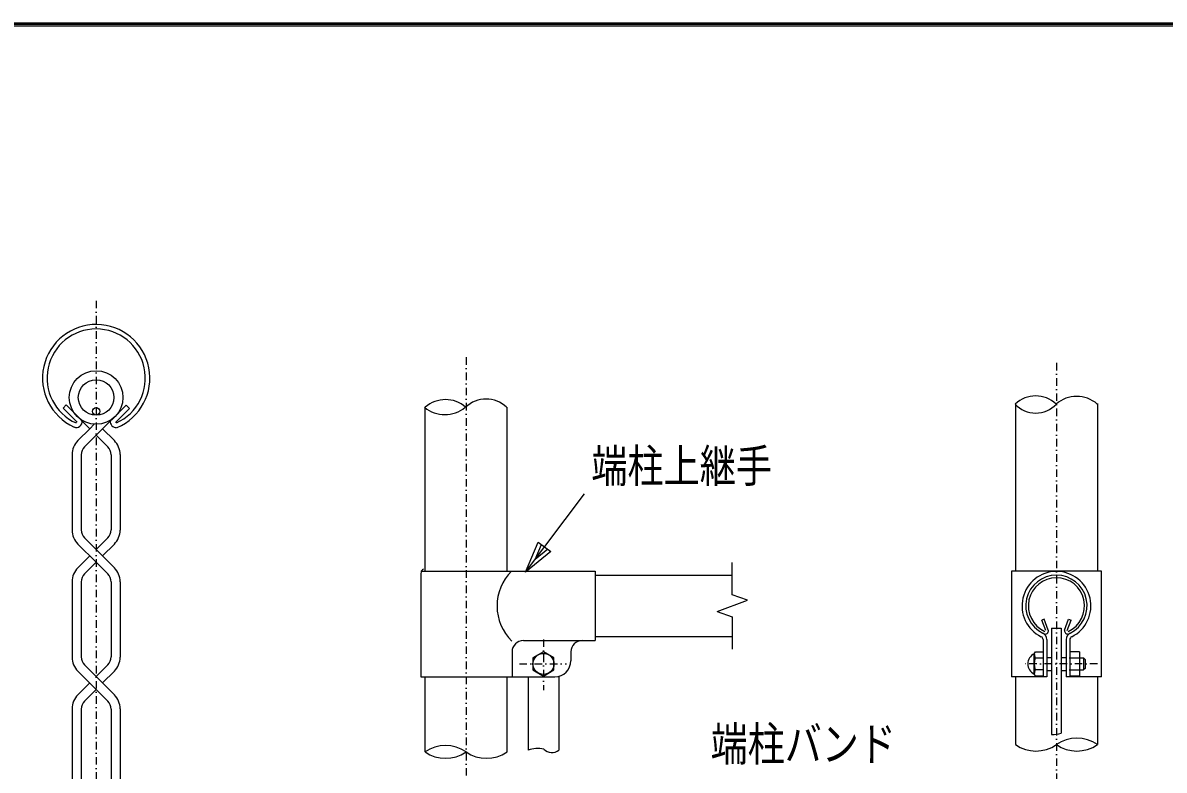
# Model space of a CAD drawing. Units: millimetres, scale not verified. Extents: x -4425 to 4425, y -3150 to 3150.
# Drawn here: x 725 to 2241, y 1933 to 2925 of the extents above; entities that cross this region are included whole.
import ezdxf
from ezdxf.enums import TextEntityAlignment as Align

# ---------------------------------------------------------------- set-up
doc = ezdxf.new("R2010")
doc.units = ezdxf.units.MM
doc.header["$LTSCALE"] = 20
doc.linetypes.add('USER1', pattern=[1.01, 0.5, -0.25, 0.01, -0.25])
for name, color, linetype, lineweight in [('0-2_1', 7, 'Continuous', 25), ('0-3_0', 7, 'Continuous', 25), ('0-E_WAKU', 7, 'Continuous', 25)]:
    doc.layers.add(name, color=color, linetype=linetype, lineweight=lineweight)
doc.styles.add('ＭＳ ゴシック', font='')
doc.styles.get('ＭＳ ゴシック').set_extended_font_data('MS Gothic')

# ---------------------------------------------------------------- blocks, each defined once
blk = doc.blocks.new('C41')
at = {"layer": '0-2_1', "color": 4}
blk.add_line((113611.4, 113258.7), (115174.5, 115340.6), dxfattribs=at)
blk.add_lwpolyline([(114283.6, 113804.4), (113611.4, 113258.7), (113947.8, 114056.6)], close=True, dxfattribs=at)
blk.add_lwpolyline([(114199.7, 113867.4), (113863.5, 113594.6), (114031.7, 113993.5)], dxfattribs=at)

msp = doc.modelspace()

# ---------------------------------------------------------------- linework, layer by layer
at = {"layer": '0-2_1', "color": 4, "linetype": 'USER1'}
for p, q in [((822.68, 2555.98), (822.68, 1026.59)), ((1313.79, 2480.81), (1313.79, 1103.75)), ((2097.74, 2473.36), (2097.74, 1100.37)), ((1416.64, 2106.24), (1416.64, 2038.98)), ((1416.64, 2106.24), (1416.64, 2038.98)), ((1384.67, 2073.68), (1447.29, 2073.68)), ((1384.67, 2073.68), (1447.29, 2073.68)), ((2152.26, 2073.68), (2051.26, 2073.68)), ((2152.26, 2073.68), (2051.26, 2073.68))]:
    msp.add_line(p, q, dxfattribs=at)
at = {"layer": '0-2_1'}
for p, q in [((782.97, 2417.61), (778.73, 2413.37)), ((782.97, 2417.61), (778.73, 2413.37)), ((797.33, 2394.78), (778.73, 2413.37)), ((797.33, 2394.78), (778.73, 2413.37)), ((802.18, 2398.41), (782.97, 2417.61)), ((802.18, 2398.41), (782.97, 2417.61)), ((843.45, 2398.01), (862.65, 2417.21)), ((843.45, 2398.01), (862.65, 2417.21)), ((848.3, 2394.37), (866.89, 2412.97)), ((848.3, 2394.37), (866.89, 2412.97)), ((862.65, 2417.21), (866.89, 2412.97)), ((862.65, 2417.21), (866.89, 2412.97)), ((1259.36, 2196.9), (1259.36, 2414.78)), ((1368.21, 2196.9), (1368.21, 2414.78)), ((2043.31, 2419.33), (2043.31, 2196.9)), ((2152.16, 2419.33), (2152.16, 2196.9)), ((814.2, 2385.89), (801.76, 2398.33)), ((798.5, 2370.19), (814.2, 2385.89)), ((814.2, 2385.89), (820.23, 2391.93)), ((846.87, 2370.19), (831.17, 2385.89)), ((838.16, 2361.93), (822.68, 2377.41)), ((790.81, 2351.63), (790.81, 2251.41)), ((802.81, 2351.32), (802.81, 2251.72)), ((842.56, 2351.32), (842.56, 2251.72)), ((854.56, 2351.63), (854.56, 2251.41)), ((822.68, 2208.66), (798.5, 2232.85)), ((831.17, 2217.14), (807.2, 2241.11)), ((822.68, 2225.63), (838.16, 2241.11)), ((831.17, 2217.14), (846.87, 2232.85)), ((798.5, 2201.44), (814.2, 2217.14)), ((846.87, 2201.44), (831.17, 2217.14)), ((807.2, 2193.18), (822.68, 2208.66)), ((838.16, 2193.18), (822.68, 2208.66)), ((790.81, 2182.88), (790.81, 2082.66)), ((802.81, 2182.57), (802.81, 2082.97)), ((842.56, 2182.57), (842.56, 2082.97)), ((854.56, 2182.88), (854.56, 2082.66)), ((1254, 2196.9), (1485.21, 2196.9)), ((1254, 2193.71), (1254, 2056.54)), ((1485.21, 2196.9), (1485.21, 2104.76)), ((1485.21, 2191.54), (1667.36, 2191.54)), ((2157.52, 2196.9), (2037.95, 2196.9)), ((2037.95, 2196.9), (2037.95, 2056.54)), ((2157.52, 2056.54), (2157.52, 2196.9)), ((2081.61, 2133.16), (2078.39, 2131.98)), ((2081.61, 2133.16), (2078.39, 2131.98)), ((2083.53, 2117.86), (2078.39, 2131.98)), ((2083.53, 2117.86), (2078.39, 2131.98)), ((2086.92, 2118.58), (2081.61, 2133.16)), ((2086.92, 2118.58), (2081.61, 2133.16)), ((2108.55, 2118.58), (2113.86, 2133.16)), ((2108.55, 2118.58), (2113.86, 2133.16)), ((2111.94, 2117.86), (2117.08, 2131.98)), ((2111.94, 2117.86), (2117.08, 2131.98)), ((2113.86, 2133.16), (2117.08, 2131.98)), ((2113.86, 2133.16), (2117.08, 2131.98)), ((1485.21, 2110.11), (1667.36, 2110.11)), ((2091.31, 2121.34), (2091.31, 1979.74)), ((2091.31, 2121.34), (2104.17, 2121.34)), ((2091.31, 2121.34), (2091.31, 1979.74)), ((2091.31, 2121.34), (2104.17, 2121.34)), ((2104.17, 2121.34), (2104.17, 1981.62)), ((2104.17, 2121.34), (2104.17, 1981.62)), ((1389.96, 2104.76), (1485.21, 2104.76)), ((2079.95, 2105.92), (2079.95, 2056.54)), ((2079.95, 2105.92), (2079.95, 2056.54)), ((2084.88, 2106.04), (2084.88, 2056.54)), ((2084.88, 2106.04), (2084.88, 2056.54)), ((2110.59, 2106.04), (2110.59, 2056.54)), ((2110.59, 2106.04), (2110.59, 2056.54)), ((2115.52, 2105.92), (2115.52, 2056.54)), ((2115.52, 2105.92), (2115.52, 2056.54)), ((1374.96, 2089.76), (1374.96, 2056.54)), ((1374.96, 2089.76), (1374.96, 2056.54)), ((1374.96, 2089.76), (1374.96, 2056.54)), ((1453.07, 2089.76), (1453.07, 2077.97)), ((1453.07, 2089.76), (1453.07, 2077.97)), ((2068.17, 2086.91), (2069.81, 2089.76)), ((2068.17, 2086.91), (2069.81, 2089.76)), ((2068.17, 2060.46), (2068.17, 2086.91)), ((2068.17, 2060.46), (2068.17, 2086.91)), ((2069.46, 2081.72), (2079.95, 2081.72)), ((2069.46, 2081.72), (2079.95, 2081.72)), ((2069.81, 2089.76), (2079.95, 2089.76)), ((2069.81, 2089.76), (2079.95, 2089.76)), ((2084.88, 2082.26), (2091.31, 2082.26)), ((2084.88, 2082.26), (2091.31, 2082.26)), ((2104.17, 2082.26), (2110.59, 2082.26)), ((2104.17, 2082.26), (2110.59, 2082.26)), ((2114.45, 2081.71), (2133.74, 2081.71)), ((2114.45, 2081.71), (2133.74, 2081.71)), ((2128.38, 2089.76), (2115.52, 2089.76)), ((2128.38, 2089.76), (2115.52, 2089.76)), ((2128.38, 2089.76), (2128.38, 2057.61)), ((2128.38, 2089.76), (2128.38, 2057.61)), ((2133.74, 2081.71), (2135.88, 2079.57)), ((2133.74, 2081.71), (2133.74, 2065.65)), ((2133.74, 2081.71), (2135.88, 2079.57)), ((2133.74, 2081.71), (2133.74, 2065.65)), ((2135.88, 2079.57), (2135.88, 2067.8)), ((2135.88, 2079.57), (2135.88, 2067.8)), ((822.68, 2039.91), (798.5, 2064.1)), ((831.17, 2048.39), (807.2, 2072.36)), ((822.68, 2056.88), (838.16, 2072.36)), ((831.17, 2048.39), (846.87, 2064.1)), ((2079.95, 2065.65), (2069.46, 2065.65)), ((2079.95, 2065.65), (2069.46, 2065.65)), ((2084.88, 2065.11), (2091.31, 2065.11)), ((2084.88, 2065.11), (2091.31, 2065.11)), ((2104.17, 2065.11), (2110.59, 2065.11)), ((2104.17, 2065.11), (2110.59, 2065.11)), ((2114.45, 2065.65), (2133.74, 2065.65)), ((2114.45, 2065.65), (2133.74, 2065.65)), ((2135.88, 2067.8), (2133.74, 2065.65)), ((2135.88, 2067.8), (2133.74, 2065.65)), ((798.5, 2032.69), (814.2, 2048.39)), ((846.87, 2032.69), (831.17, 2048.39)), ((1254, 2056.54), (1431.64, 2056.54)), ((1259.36, 1956.9), (1259.36, 2056.54)), ((1368.21, 1956.9), (1368.21, 2056.54)), ((1396.29, 2056.54), (1396.28, 1959.27)), ((1437, 2056.54), (1437, 1959.27)), ((2084.88, 2056.54), (2037.95, 2056.54)), ((2043.31, 2056.54), (2043.31, 1966.54)), ((2152.17, 2056.54), (2110.59, 2056.54)), ((2128.38, 2057.61), (2115.52, 2057.61)), ((2128.38, 2057.61), (2115.52, 2057.61)), ((2152.17, 2056.54), (2152.17, 1966.54)), ((2157.52, 2056.54), (2152.17, 2056.54)), ((2157.52, 2056.54), (2152.17, 2056.54)), ((807.2, 2024.43), (822.68, 2039.91)), ((838.16, 2024.43), (822.68, 2039.91)), ((790.81, 2014.13), (790.81, 1913.91)), ((802.81, 2013.82), (802.81, 1914.22)), ((842.56, 2013.82), (842.56, 1914.22)), ((854.56, 2014.13), (854.56, 1913.91))]:
    msp.add_line(p, q, dxfattribs=at)
at = {"layer": '0-2_1', "color": 4}
for p, q in [((1667.36, 2165.49), (1667.36, 2208.34)), ((1647.22, 2143.5), (1687.49, 2158.16)), ((1687.49, 2158.16), (1667.36, 2165.49)), ((1647.22, 2143.5), (1667.36, 2136.17))]:
    msp.add_line(p, q, dxfattribs=at)
at = {"layer": '0-2_1'}
for points in [[(807.2, 2361.93), (822.68, 2377.41), (843.6, 2398.33)], [(1402.71, 2065.64), (1416.64, 2057.6), (1430.57, 2065.64)], [(2079.95, 2057.61), (2069.81, 2057.61), (2068.17, 2060.46)], [(2079.95, 2057.61), (2069.81, 2057.61), (2068.17, 2060.46)]]:
    msp.add_lwpolyline(points, dxfattribs=at)
at = {"layer": '0-2_1', "color": 4}
msp.add_lwpolyline([(1647.22, 2143.5), (1667.36, 2136.17), (1667.36, 2093.31)], dxfattribs=at)
at = {"layer": '0-2_1'}
msp.add_lwpolyline([(1416.64, 2089.77), (1402.71, 2081.73), (1402.71, 2065.64), (1416.64, 2057.6), (1430.57, 2065.64), (1430.57, 2081.73)], close=True, dxfattribs=at)
for centre, radius in [((822.68, 2427.47), 35.62), ((822.68, 2427.47), 23.62), ((822.68, 2409.09), 4.88), ((1416.64, 2073.68), 13.93)]:
    msp.add_circle(centre, radius, dxfattribs=at)
for centre, radius, start, end in [((822.77, 2453.2), 71.25, 292.92905, 245.65784), ((822.77, 2453.2), 65.25, 294.33545, 245.82672), ((1286.47, 2384.67), 40.03, 48.08937, 131.93501), ((1340.48, 2385.63), 39.68, 46.56677, 133.41691), ((2070.22, 2390.38), 39.22, 46.21177, 133.85914), ((2124.66, 2387.73), 41.27, 48.57437, 131.4261), ((1285.63, 2447.05), 42.33, 230.37143, 309.6629), ((2070.14, 2444.47), 37.68, 223.25937, 316.84833), ((796.52, 2395.18), 7.5, 245.55145, 10.65768), ((796.52, 2395.18), 7.5, 245.55145, 10.65768), ((849.02, 2395.14), 7.5, 169.34225, 276.63836), ((849.02, 2395.14), 7.5, 169.34225, 276.63836), ((817.06, 2351.63), 26.25, 134.99994, 179.99992), ((828.31, 2351.63), 26.25, 0, 44.99998), ((817.81, 2351.32), 15, 134.99994, 179.99992), ((827.56, 2351.32), 15, 0, 45.00122), ((827.56, 2351.32), 15, 0, 45.00122), ((817.06, 2251.41), 26.25, 179.99992, 225.00006), ((817.81, 2251.72), 15, 179.99992, 225.0013), ((827.56, 2251.72), 15, 315.00125, 0), ((828.31, 2251.41), 26.25, 315.00003, 0), ((817.06, 2182.88), 26.25, 134.99994, 179.99992), ((828.31, 2182.88), 26.25, 0, 44.99998), ((1261.07, 2193.71), 7.07, 122.56775, 180), ((1261.07, 2193.71), 7.07, 122.56775, 180), ((817.81, 2182.57), 15, 134.99994, 179.99992), ((827.56, 2182.57), 15, 0, 45.00122), ((1419.93, 2150.73), 64.93, 134.70699, 225.94341), ((2097.74, 2150.83), 45.75, 296.17496, 243.82745), ((2097.74, 2150.83), 45.75, 296.17496, 243.82745), ((2097.74, 2150.83), 40.71, 296.23563, 243.76709), ((2097.74, 2150.83), 40.71, 296.23563, 243.76709), ((2097.74, 2150.83), 37.29, 294.33505, 245.82556), ((2097.74, 2150.83), 37.29, 294.33505, 245.82556), ((2075.67, 2105.92), 4.29, 0, 63.82726), ((2075.67, 2105.92), 4.29, 0, 63.82726), ((2075.67, 2106.04), 9.21, 0, 63.76679), ((2075.67, 2106.04), 9.21, 0, 63.76679), ((2082.74, 2117.67), 4.29, 245.55661, 10.65573), ((2082.74, 2117.67), 4.29, 245.55661, 10.65573), ((2112.74, 2117.65), 4.29, 169.34418, 287.95502), ((2112.74, 2117.65), 4.29, 169.34418, 287.95502), ((2119.81, 2106.04), 9.21, 116.23545, 180), ((2119.81, 2106.04), 9.21, 116.23545, 180), ((2119.81, 2105.92), 4.29, 116.17509, 180), ((2119.81, 2105.92), 4.29, 116.17509, 180), ((1389.96, 2089.76), 15, 90, 180), ((1468.07, 2089.76), 15, 90, 180), ((817.06, 2082.66), 26.25, 179.99992, 225.00006), ((817.81, 2082.97), 15, 179.99992, 225.0013), ((827.56, 2082.97), 15, 315.00125, 0), ((828.31, 2082.66), 26.25, 315.00003, 0), ((1431.64, 2077.97), 21.43, 270, 0), ((2074.36, 2073.68), 14.76, 114.79445, 245.20555), ((2074.36, 2073.68), 14.76, 114.79445, 245.20555), ((2093.63, 2090.48), 25.71, 187.97958, 199.90953), ((2093.63, 2090.48), 25.71, 187.97958, 199.90953), ((2093.88, 2073.68), 25.71, 161.79011, 198.20989), ((2093.88, 2073.68), 25.71, 161.79011, 198.20989), ((2093.63, 2056.89), 25.71, 160.09047, 172.02042), ((2093.63, 2056.89), 25.71, 160.09047, 172.02042), ((817.06, 2014.13), 26.25, 134.99994, 179.99992), ((828.31, 2014.13), 26.25, 0, 44.99998), ((817.81, 2013.82), 15, 134.99994, 179.99992), ((827.56, 2013.82), 15, 0, 45.00122)]:
    msp.add_arc(centre, radius, start, end, dxfattribs=at)
at = {"layer": '0-2_1', "color": 4}
for centre, radius, start, end in [((2090.93, 2027.22), 47.48, 270.46069, 286.18957), ((2090.93, 2027.22), 47.48, 270.46069, 286.18957), ((2124.95, 1927.62), 47.49, 55.03565, 124.96428), ((1286.57, 1917.98), 47.49, 55.03597, 124.96473), ((1286.57, 1995.82), 47.49, 235.03528, 304.96435), ((1341, 1995.82), 47.49, 235.03604, 304.96481), ((1408.52, 1923.73), 37.58, 76.84252, 108.99897), ((1427.64, 1971.06), 15.05, 225.44725, 308.45767), ((2070.52, 2005.46), 47.49, 235.03572, 304.96435), ((2124.95, 2005.46), 47.49, 235.03604, 304.96435)]:
    msp.add_arc(centre, radius, start, end, dxfattribs=at)
at = {"layer": '0-E_WAKU'}
msp.add_line((-4048, 2923), (4198, 2923), dxfattribs=at)
msp.add_lwpolyline([(-4050, 2925), (4200, 2925), (4200, -2925), (-4050, -2925)], close=True, dxfattribs=at)
msp.add_lwpolyline([(-4046, -2921), (-4046, 2921), (4196, 2921)], dxfattribs=at)

# ---------------------------------------------------------------- block references
at = {"layer": '0-3_0', "xscale": 0.05, "yscale": 0.05}
msp.add_blockref('C41', (-4287.69, -3467.28), dxfattribs=at)

# ---------------------------------------------------------------- texts
at = {"layer": '0-2_1', "color": 4, "style": 'ＭＳ ゴシック', "width": 0.8}
for s, height, p in [('端柱上継手', 43.99, (1480.15, 2301.47)), ('端柱バンド', 45.1, (1638.54, 1931.42))]:
    msp.add_text(s, height=height, dxfattribs=at).set_placement(p, align=Align.BOTTOM_LEFT)

doc.saveas('drawing.dxf')
